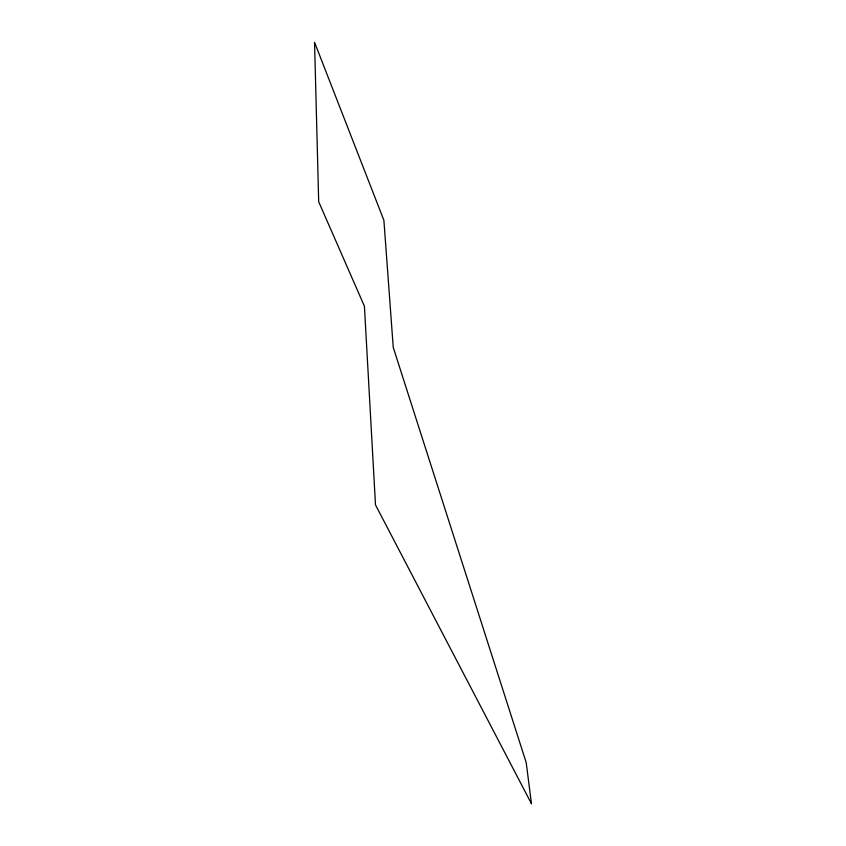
<?xml version="1.0" encoding="UTF-8"?>
<svg xmlns="http://www.w3.org/2000/svg" width="846" height="846" viewBox="0 0 846 846"><rect width="100%" height="100%" fill="white"/><g stroke="black" fill="none" stroke-linecap="round" stroke-linejoin="round"><path stroke-width="1.27" d="M531.447 803.7L375.497 504.914L364.425 306.241L318.688 201.739L314.553 42.3L383.894 220.32L393.242 347.389L526.212 762.606L531.447 803.7"/></g></svg>
